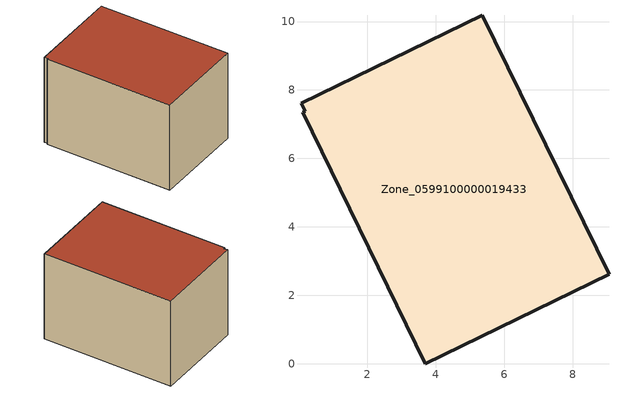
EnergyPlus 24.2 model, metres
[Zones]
Zone_0599100000019433
 floor ground (C_G): 0.08,7.61 5.36,10.19 9.06,2.62 3.7,0 0.11,7.34 0.19,7.38 z0
 wall outside (C_F): 9.06,2.62 5.36,10.19 0.08,7.61 0.19,7.38 0.11,7.34 3.7,0 9.06,2.62 z0:5.85
 roof outside (C_R): 5.36,10.19 0.08,7.61 0.19,7.38 0.11,7.34 3.7,0 9.06,2.62 z5.85
[BUILDING]
Pand.0599100000019433: North Axis=0; Terrain=City; Loads Convergence Tolerance Value=0.04; Temperature Convergence Tolerance Value=0.4; Solar Distribution=FullExterior; Maximum Number of Warmup Days=25; Minimum Number of Warmup Days=1
[Site:Location]
Rotterdam.The.Hague.AP_ZH_NLD Design_Conditions: Latitude=51.96; Longitude=4.45; Time Zone=1; Elevation=-4.5
[SITE:GROUNDTEMPERATURE:BUILDINGSURFACE]
18, 18, 18, 18, 18, 18, 18, 18, 18, 18, 18, 18
[MATERIAL] Thermal Absorptance=0.9; Solar Absorptance=0.7; Visible Absorptance=0.7
Name | Roughness | Thickness | Conductivity | Density | Specific Heat
G.TI.1946-1964 | MediumSmooth | 0.15 | 1 | 540 | 1210
F.TI.1946-1964 | Rough | 0.3 | 0.857143 | 1920 | 840
R.TI.1946-1964 | MediumRough | 0.2 | 0.277778 | 1500 | 1000
[CONSTRUCTION]
C_G: G.TI.1946-1964
C_F: F.TI.1946-1964
C_R: R.TI.1946-1964
[ZONE]
Zone_0599100000019433: Type=1; Multiplier=1; Ceiling Height=Autocalculate; Volume=Autocalculate; Floor Area=autocalculate; Part of Total Floor Area=Yes
[ZONEINFILTRATION:DESIGNFLOWRATE]
Infil_Zone_0599100000019433: Zone or ZoneList or Space or SpaceList=Zone_0599100000019433; Schedule=AlwaysOn; Design Flow Rate Calculation Method=Flow/Area; Flow Rate per Floor Area=0.003; Constant Term Coefficient=1; Temperature Term Coefficient=0; Velocity Term Coefficient=0; Velocity Squared Term Coefficient=0
[HVACTEMPLATE:ZONE:IDEALLOADSAIRSYSTEM]
Zone_0599100000019433: Maximum Heating Supply Air Temperature=50; Minimum Cooling Supply Air Temperature=13; Maximum Heating Supply Air Humidity Ratio=0.0156; Minimum Cooling Supply Air Humidity Ratio=0.0077; Heating Limit=NoLimit; Cooling Limit=NoLimit; Dehumidification Control Type=ConstantSensibleHeatRatio; Cooling Sensible Heat Ratio=0.7; Dehumidification Setpoint=60; Humidification Control Type=None; Humidification Setpoint=30; Outdoor Air Method=None; Outdoor Air Flow Rate per Person=0.00944; Outdoor Air Flow Rate per Zone Floor Area=0; Outdoor Air Flow Rate per Zone=0; Demand Controlled Ventilation Type=None; Outdoor Air Economizer Type=NoEconomizer; Heat Recovery Type=None; Sensible Heat Recovery Effectiveness=0.7; Latent Heat Recovery Effectiveness=0.65
[ZONECONTROL:THERMOSTAT]
ThermostatControl_Zone_0599100000019433: Zone or ZoneList=Zone_0599100000019433; Control Type Schedule=DualSetpointControlType; Control 1=Thermostat_Zone_0599100000019433; Temperature Difference Between Cutout And Setpoint=0
[THERMOSTATSETPOINT:DUALSETPOINT]
Thermostat_Zone_0599100000019433: Heating Setpoint Temperature Schedule=HeatingSetpoint_Zone_0599100000019433; Cooling Setpoint Temperature Schedule=CoolingSetpoint_Zone_0599100000019433
[SCHEDULE:COMPACT]
HeatingSetpoint_Zone_0599100000019433: Through: 12/31, For: AllDays, Until: 24:00, 21
CoolingSetpoint_Zone_0599100000019433: Through: 12/31, For: AllDays, Until: 24:00, 24
DualSetpointControlType: Through: 12/31, For: AllDays, Until: 24:00, 4
AlwaysOn: Through: 12/31, For: AllDays, Until: 24:00, 1
